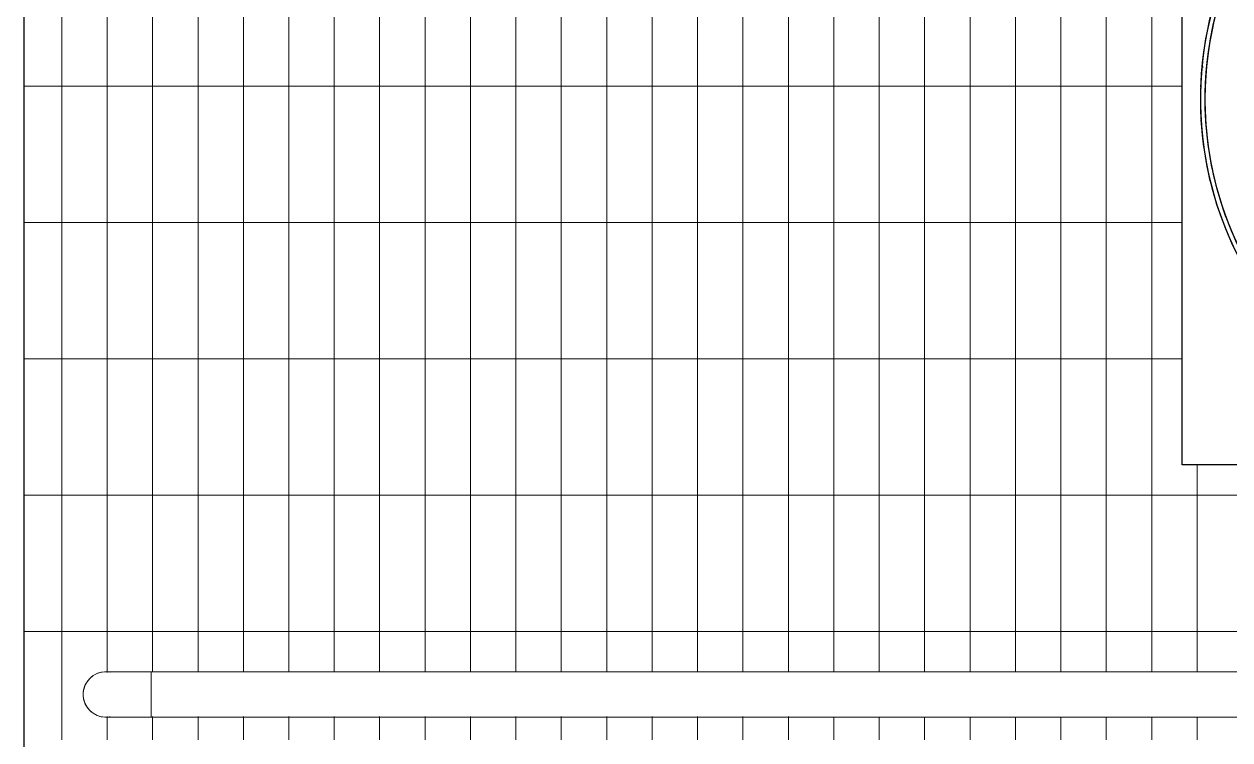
# Model space of a CAD drawing. Header units: millimetres. Extents: x -4391136 to -1798569, y -886572 to -291056.
# Drawn here: x -2556279 to -2554951, y -389611 to -388823 of the extents above; entities that cross this region are included whole.
import ezdxf

# ---------------------------------------------------------------- set-up
doc = ezdxf.new("R2010")
doc.units = ezdxf.units.MM
for name, color, linetype in [('_PP-Dim', 7, 'Continuous'), ('Xref-C-1-PP17-AR-2214-01-B$0$A-FLOR-E', 7, 'Continuous'), ('Xref-C-1-PP17-AR-2214-01-B$0$A-FLOR-HRAL', 7, 'Continuous'), ('Xref-C-1-PP17-AR-2214-01-B$0$A-FLOR-PATT', 7, 'Continuous'), ('Xref-C-1-PP17-AR-2214-01-B$0$A-GENM', 7, 'Continuous'), ('Xref-C-1-PP17-AR-2214-01-B$0$WALL-E', 7, 'Continuous')]:
    doc.layers.add(name, color=color, linetype=linetype)

# ---------------------------------------------------------------- blocks, each defined once
blk = doc.blocks.new('Xref-C-1-PP17-AR-2214-01-B$0$DPA_GM-Cage Ladder_No RC stand - H8700-19601082-ENTRANCE 2 - LOWER ROOF FLOOR PLAN01-flat-1')
at = {"layer": 'Xref-C-1-PP17-AR-2214-01-B$0$A-GENM', "color": 7}
for p, q in [((784.6502918563783, -502.0936116109369), (784.5333333332092, -503.3412686391966)), ((784.5333333332092, -503.3412686391966), (784.6502918563783, -502.0936116109369))]:
    blk.add_line(p, q, dxfattribs=at)
for centre, radius, start, end in [((820, -125), 380.0000000000003, 248.0685806827577, 111.9314193172423), ((820, -125), 375.0000000000003, 247.9210312052437, 112.0789687947563), ((820, -125), 380.0000000000004, 248.0685806827577, 0), ((820, -125), 375.0000000000003, 247.9210312052437, 0), ((820, -125), 375.0000000000003, 288.5563940130829, 294.0513824082926), ((820, -125), 374.9999999999999, 288.5563940130829, 294.0513824082926), ((820, -125), 375.0000000000003, 288.5563940130829, 294.0513824082926), ((820, -125), 374.9999999999999, 288.5563940130829, 294.0513824082926), ((820, -125), 375.0000000000003, 288.5563940130829, 294.0513824082926), ((820, -125), 374.9999999999999, 288.5563940130829, 294.0513824082926), ((820, -125), 375.0000000000003, 288.5563940130829, 294.0513824082926), ((820, -125), 374.9999999999999, 288.5563940130829, 294.0513824082926), ((820, -125), 380.0000000000003, 252.9268758233757, 257.7949372440729), ((820, -125), 379.9999999999999, 252.9268758233757, 257.7949372440729), ((820, -125), 380.0000000000003, 252.9268758233757, 257.7949372440729), ((820, -125), 379.9999999999999, 252.9268758233757, 257.7949372440729), ((820, -125), 380.0000000000003, 252.9268758233757, 257.7949372440729), ((820, -125), 380.0000000000001, 252.9268758233757, 257.7949372440729), ((820, -125), 380.0000000000003, 252.9268758233757, 257.7949372440729), ((820, -125), 380, 252.9268758233757, 257.7949372440729), ((820, -125), 375.0000000000002, 278.3501600756927, 283.7927086101114), ((820, -125), 375, 278.3501600756927, 283.7927086101114), ((820, -125), 375.0000000000002, 278.3501600756927, 283.7927086101114), ((820, -125), 374.9999999999999, 278.3501600756927, 283.7927086101114), ((820, -125), 375.0000000000003, 278.3501600756927, 283.7927086101114), ((820, -125), 375, 278.3501600756927, 283.7927086101114), ((820, -125), 375.0000000000002, 278.3501600756927, 283.7927086101114), ((820, -125), 374.9999999999999, 278.3501600756927, 283.7927086101114), ((820, -125), 379.9999999999999, 283.6860605084359, 288.4565617203556), ((820, -125), 380.0000000000003, 283.6860605084359, 288.4565617203556), ((820, -125), 380, 283.6860605084359, 288.4565617203556), ((820, -125), 380.0000000000002, 283.6860605084359, 288.4565617203556), ((820, -125), 380.0000000000001, 283.6860605084359, 288.4565617203556), ((820, -125), 380.0000000000003, 283.6860605084359, 288.4565617203556), ((820, -125), 380, 283.6860605084359, 288.4565617203556), ((820, -125), 380.0000000000003, 283.6860605084359, 288.4565617203556), ((820, -125), 374.9999999999999, 257.9376888048476, 263.3084180525482), ((820, -125), 375.0000000000001, 257.9376888048476, 263.3084180525482), ((820, -125), 374.9999999999999, 257.9376888048476, 263.3084180525482), ((820, -125), 375.0000000000002, 257.9376888048476, 263.3084180525482), ((820, -125), 375.0000000000001, 257.9376888048476, 263.3084180525482), ((820, -125), 375.0000000000002, 257.9376888048476, 263.3084180525482), ((820, -125), 374.9999999999999, 257.9376888048476, 263.3084180525482), ((820, -125), 375.0000000000002, 257.9376888048476, 263.3084180525482), ((820, -125), 380.0000000000002, 263.1731060491056, 264.6398318201869), ((820, -125), 380.0000000000001, 263.1731060491056, 264.6398318201869), ((820, -125), 380.0000000000002, 263.1731060491056, 264.6398318201869), ((820, -125), 380, 263.1731060491056, 264.6398318201869), ((820, -125), 380.0000000000003, 263.1731060491056, 264.6398318201869), ((820, -125), 380.0000000000001, 263.1731060491056, 264.6398318201869), ((820, -125), 380.0000000000002, 263.1731060491056, 268.0154889855961), ((820, -125), 380, 263.1731060491056, 268.0154889855961), ((820, -124.9999999999418), 380.0000000000002, 264.6445993907852, 266.8814791336472), ((820, -124.9999999999418), 380.0000000000001, 264.6445993907852, 266.8814791336472), ((820, -125), 380.0000000000002, 266.8780453949382, 268.0154889855961), ((820, -125), 380.0000000000001, 266.8780453949382, 268.0154889855961), ((820, -125), 380.0000000000001, 266.8780453949382, 268.0154889855961), ((820, -125), 380, 266.8780453949382, 268.0154889855961), ((820, -125), 380.0000000000002, 266.8780453949382, 268.0154889855961), ((820, -125), 380.0000000000001, 266.8780453949382, 268.0154889855961), ((820, -124.9999999999418), 375.0000000000001, 267.5457275215485, 268.5683548784309), ((820, -124.9999999999418), 375.0000000000002, 267.5457275215485, 268.5683548784309), ((820, -125), 375.0000000000002, 268.1439249946907, 273.5463501704449), ((820, -125), 375.0000000000001, 268.1439249946907, 273.5463501704449), ((820, -125), 375.0000000000001, 268.5716522453185, 273.5463501704449), ((820, -125), 375.0000000000002, 268.5716522453185, 273.5463501704449), ((820, -125), 375.0000000000001, 268.5716522453185, 273.5463501704449), ((820, -125), 375.0000000000001, 268.5716522453185, 273.5463501704449), ((820, -125), 375.0000000000001, 268.5716522453185, 273.5463501704449), ((820, -125), 375.0000000000001, 268.5716522453185, 273.5463501704449), ((820, -124.9999999999418), 380.0000000000001, 268.9005300679481, 275.3554006092148), ((820, -124.9999999999418), 380.0000000000002, 268.9005300679481, 275.3554006092148), ((820, -125), 380.0000000000001, 273.4253640237683, 278.2360304597347), ((820, -125), 380.0000000000002, 273.4253640237683, 278.2360304597347), ((820, -125), 380.0000000000001, 275.3502162187582, 278.2360304597347), ((820, -125), 380.0000000000002, 275.3502162187582, 278.2360304597347), ((820, -125), 380, 275.3502162187582, 278.2360304597347), ((820, -125), 380.0000000000002, 275.3502162187582, 278.2360304597347), ((820, -125), 380, 275.3502162187582, 278.2360304597347), ((820, -125), 380.0000000000002, 275.3502162187582, 278.2360304597347)]:
    blk.add_arc(centre, radius, start, end, dxfattribs=at)
blk = doc.blocks.new('Xref-C-1-PP17-AR-2214-01-B$0$Top Rail Type - Top Rail_Internal_-V11-ENTRANCE 2 - LOWER ROOF FLOOR PLAN01-flat-1')
at = {"layer": 'Xref-C-1-PP17-AR-2214-01-B$0$A-FLOR-HRAL', "color": 7, "lineweight": 9}
for p, q in [((-2733817.744708746, -509208.9466707953), (-2733817.744708746, -507248.9466707953)), ((-2733767.744708746, -509208.9466707953), (-2733767.744708746, -507248.9466707953)), ((-2733817.744708746, -509208.9466707953), (-2733767.744708746, -509208.9466707953))]:
    blk.add_line(p, q, dxfattribs=at)
blk = doc.blocks.new('Xref-C-1-PP17-AR-2214-01-B$0$Top Rail Type - Top Rail_Internal_-11482200-ENTRANCE 2 - LOWER ROOF FLOOR PLAN01-flat-1')
at = {"layer": 'Xref-C-1-PP17-AR-2214-01-B$0$A-FLOR-HRAL', "color": 7, "lineweight": 9}
for p, q in [((-2733817.744708749, -507248.9466707958), (-2733817.744708749, -509208.9466707958)), ((-2733767.744708749, -509208.9466707958), (-2733767.744708749, -507248.9466707958)), ((-2733768.596563089, -509208.9466707953), (-2733816.892854404, -509208.9466707953)), ((-2733816.892854404, -509208.9466707953), (-2733768.596563089, -509208.9466707953))]:
    blk.add_line(p, q, dxfattribs=at)
blk = doc.blocks.new('Xref-C-1-PP17-AR-2214-01-B$0$Railing - Post Start-V9-ENTRANCE 2 - LOWER ROOF FLOOR PLAN01-flat-2')
at = {"layer": 'Xref-C-1-PP17-AR-2214-01-B$0$A-FLOR-HRAL', "color": 7, "lineweight": 9}
for p, q in [((-50.00000000279397, 49.99999999941792), (-50.00000000279397, -5.820766091346741e-10)), ((-0.8518543429672718, 50.00000000005821), (-49.14814565703273, 50.00000000005821)), ((-49.14814565703273, 50.00000000005821), (-0.8518543429672718, 50.00000000005821)), ((-25, 50), (-49.14814565703273, 50)), ((-49.14814565703273, 50), (-25, 50)), ((-25, 50), (-0.8518543429672718, 50)), ((-0.8518543429672718, 50), (-25, 50)), ((-2.793967723846436e-09, -5.820766091346741e-10), (-2.793967723846436e-09, 24.53157560178079))]:
    blk.add_line(p, q, dxfattribs=at)
at = {"layer": 'Xref-C-1-PP17-AR-2214-01-B$0$A-FLOR-HRAL', "color": 7, "lineweight": 9, "flags": 128}
for points in [[(-50.00000000279397, 49.99999999941792), (-50.00000000279397, 48.00053329009097), (-50.00000000279397, 46.00426530092955), (-50.00000000279397, 44.01438963494729), (-50.00000000279397, 42.03408966871211), (-50.00000000279397, 40.06653345964151), (-50.00000000279397, 38.11486867803615), (-50.00000000279397, 36.1822175711859), (-50.00000000279397, 34.27167196857044), (-50.00000000279397, 32.38628833566327), (-50.00000000279397, 30.52908288396429), (-50.00000000279397, 28.70302674610866), (-50.00000000279397, 26.9110412223381), (-50.00000000279397, 25.15599310718244), (-50.00000000279397, 23.44069010333624), (-50.00000000279397, 21.76787632965716), (-50.00000000279397, 20.1402279312606), (-50.00000000279397, 18.56034879846266), (-50.00000000279397, 17.03076640079962), (-50.00000000279397, 15.55392774386564), (-50.00000000279397, 14.13219545444008), (-50.00000000279397, 12.76784400083125), (-50.00000000279397, 11.46305605443195), (-50.00000000279397, 10.21991899755085), (-50.00000000279397, 9.040421584330034), (-50.00000000279397, 7.926450758997817), (-50.00000000279397, 6.879788637219463), (-50.00000000279397, 5.902109655144159), (-50.00000000279397, 4.994977890572045), (-50.00000000279397, 4.159844560781494), (-50.00000000279397, 3.39804570103297), (-50.00000000279397, 2.710800026892684), (-50.00000000279397, 2.099206984916236), (-50.00000000279397, 1.564244993496686), (-50.00000000279397, 1.106769877602346), (-50.00000000279397, 0.7275134999654256), (-50.00000000279397, 0.4270825898274779), (-50.00000000279397, 0.2059577725012787), (-50.00000000279397, 0.06449280062224716), (-50.00000000279397, 0.002913987904321402), (-50.00000000279397, -6.402842700481415e-10)], [(-2.793967723846436e-09, -6.402842700481415e-10), (-2.793967723846436e-09, 0.03999466635286808), (-2.793967723846436e-09, 0.1599146842490882), (-2.793967723846436e-09, 0.3595682067098096), (-2.793967723846436e-09, 0.6386358306044713), (-2.793967723846436e-09, 0.9966711073066108), (-2.793967723846436e-09, 1.433101256785449), (-2.793967723846436e-09, 1.947228083852679), (-2.793967723846436e-09, 2.538229095283896), (-2.793967723846436e-09, 3.205158815486357), (-2.793967723846436e-09, 3.946950299257878), (-2.793967723846436e-09, 4.762416838377248), (-2.793967723846436e-09, 5.650253860396333), (-2.793967723846436e-09, 6.609041015501134), (-2.793967723846436e-09, 7.637244448706042), (-2.793967723846436e-09, 8.73321925388882), (-2.793967723846436e-09, 9.895212105184328), (-2.793967723846436e-09, 11.12136406183708), (-2.793967723846436e-09, 12.4097135423217), (-2.793967723846436e-09, 13.75819946231786), (-2.793967723846436e-09, 15.16466453205794), (-2.793967723846436e-09, 16.62685870734276), (-2.793967723846436e-09, 18.14244278945262), (-2.793967723846436e-09, 19.70899216720136), (-2.793967723846436e-09, 21.32400069577852), (-2.793967723846436e-09, 22.98488470597658), (-2.793967723846436e-09, 24.68898713774979), (-2.793967723846436e-09, 26.4335817907122), (-2.793967723846436e-09, 28.21587768557947), (-2.793967723846436e-09, 30.03302352910396), (-2.793967723846436e-09, 31.88211227557622), (-2.793967723846436e-09, 33.76018577744253), (-2.793967723846436e-09, 35.66423951782053), (-2.793967723846436e-09, 37.59122741676401), (-2.793967723846436e-09, 39.53806670481572), (-2.793967723846436e-09, 41.50164285441861), (-2.793967723846436e-09, 43.47881456249161), (-2.793967723846436e-09, 45.4664187761955), (-2.793967723846436e-09, 47.46127575275023), (-2.793967723846436e-09, 49.46019414649345), (-2.793967723846436e-09, 49.99999999941792)]]:
    blk.add_lwpolyline(points, dxfattribs=at)
at = {"layer": 'Xref-C-1-PP17-AR-2214-01-B$0$A-FLOR-HRAL', "color": 7, "lineweight": 9}
for points in [[(-49.53475117217749, 4.800623387622181), (-49.53475117217749, 4.800623387622181, 0.04814862949086881), (-50, 0)], [(-50, 0), (-50, 0, -0.04819398129461391), (-49.53475117217749, 4.800623387622181)], [(-0.4652488278225064, 4.800623387622181), (-0.4652488278225064, 4.800623387622181, -0.04814862949353235), (0, 0)], [(0, 0), (0, 0, 0.04819398129461391), (-0.4652488278225064, 4.800623387622181)]]:
    blk.add_lwpolyline(points, format="xyb", dxfattribs=at)
for radius, start, end in [(24.99999999999933, 170.7319285677985, 270), (25.00000000000918, 180, 0), (24.99999999999932, 270, 9.847347455583941)]:
    blk.add_arc((-25, 0), radius, start, end, dxfattribs=at)
blk = doc.blocks.new('Xref-C-1-PP17-AR-2214-01-B$0$Railing - Railing-11482197-ENTRANCE 2 - LOWER ROOF FLOOR PLAN01-flat-1')
at = {"layer": 'Xref-C-1-PP17-AR-2214-01-B$0$A-FLOR-HRAL', "color": 7, "lineweight": 9}
for p, q in [((-2733817.744708749, -507248.9466707958), (-2733817.744708749, -509208.9466707958)), ((-2733767.744708749, -509208.9466707958), (-2733767.744708749, -507248.9466707958)), ((-2733816.892854404, -509208.9466707953), (-2733768.596563089, -509208.9466707953)), ((-2733768.596563089, -509208.9466707953), (-2733816.892854404, -509208.9466707953))]:
    blk.add_line(p, q, dxfattribs=at)
at = {"color": 7}
blk.add_blockref('Xref-C-1-PP17-AR-2214-01-B$0$Railing - Post Start-V9-ENTRANCE 2 - LOWER ROOF FLOOR PLAN01-flat-2', (-2733767.744708746, -509258.9466707953), dxfattribs=at)
blk = doc.blocks.new('W-1-PP17-ENT2_REV00_20260526-152612_EX_LOPF-1')
at = {"layer": 'Xref-C-1-PP17-AR-2214-01-B$0$A-FLOR-PATT', "lineweight": 9}
h = blk.add_hatch(dxfattribs=at)
h.set_pattern_fill('ACET-2D-FP_10', angle=-89.99999999999999, style=0, pattern_type=2)
h.set_pattern_definition([(90, (496812.8656707951, -2854291.692708746), (-50.00000000000001, -1.722546424198833e-14), []), (180, (496812.8656707951, -2854291.692708746), (2.325468329556098e-14, -150), [])])
h.paths.add_polyline_path([(-12634.15626305388, -6356.408818391676), (-12635.00000000233, -6349.999999996333), (-12633.38361004647, -6341.683771622425), (-12629.091288344, -6334.164594369999), (-12624.4233451481, -6329.8251995389), (-12622.04479502654, -6328.223598660028), (-12610.00000000233, -6325.755791620875), (-12585.11016001133, -6324.999999996333), (-10545.43541859556, -6325.851854338835), (-10534.36440867186, -6330.755388752616), (-10530.21670755837, -6335.066431673768), (-10526.78810656443, -6341.269211062288), (-10525.84373695869, -6343.591181537195), (-10525.00000000233, -6349.999999996333), (-10527.51784815639, -6360.492540978419), (-10530.90871177102, -6365.835405766557), (-10535.57665450033, -6370.174800179491), (-10537.50000000233, -6371.650635090715), (-10550.00000000186, -6374.244208415097), (-10576.42888516188, -6374.999999995867), (-12614.56458146358, -6374.148145653366), (-12625.63559139566, -6369.244611191156), (-12630.01486414578, -6364.63177820394), (-12632.14548247121, -6361.305332752934)], flags=16)
h.paths.add_polyline_path([(-12247.83542993665, -4899.999999996799), (-12700.00000000233, -4899.999999996799), (-12700.00000000233, -6399.999999996333), (-10500.00000000233, -6399.999999996333), (-10500.00000000233, -4899.999999996799), (-10625.00000000233, -4899.999999996799), (-10625.00000000233, -6097.431148545875), (-11425.00000000233, -6097.431148545875), (-11425.00000000233, -4899.999999996799)])
at = {"layer": 'Xref-C-1-PP17-AR-2214-01-B$0$A-FLOR-E', "color": 7}
for p, q in [((-12700.00000000186, -10205.0088198926), (-12700.00000000186, -4899.999999999593)), ((-11425.00000000186, -6097.431148548669), (-11425.00000000186, -4899.999999999593)), ((-10625.00000000186, -6097.431148548669), (-11425.00000000186, -6097.431148548669))]:
    blk.add_line(p, q, dxfattribs=at)
at = {"layer": 'Xref-C-1-PP17-AR-2214-01-B$0$WALL-E', "color": 7}
blk.add_line((-12700.00000000186, -10205.0088198926), (-12700.00000000186, -4899.999999999593), dxfattribs=at)
at = {"color": 7, "rotation": 270}
for name, p in [('Xref-C-1-PP17-AR-2214-01-B$0$DPA_GM-Cage Ladder_No RC stand - H8700-19601082-ENTRANCE 2 - LOWER ROOF FLOOR PLAN01-flat-1', (-10900.00000000186, -4874.999999999593)), ('Xref-C-1-PP17-AR-2214-01-B$0$Railing - Railing-11482197-ENTRANCE 2 - LOWER ROOF FLOOR PLAN01-flat-1', (496648.9466707949, -2740142.744708746)), ('Xref-C-1-PP17-AR-2214-01-B$0$Top Rail Type - Top Rail_Internal_-V11-ENTRANCE 2 - LOWER ROOF FLOOR PLAN01-flat-1', (496648.9466707949, -2740142.744708746)), ('Xref-C-1-PP17-AR-2214-01-B$0$Top Rail Type - Top Rail_Internal_-11482200-ENTRANCE 2 - LOWER ROOF FLOOR PLAN01-flat-1', (496648.9466707949, -2740142.744708746))]:
    blk.add_blockref(name, p, dxfattribs=at)

msp = doc.modelspace()

# ---------------------------------------------------------------- block references
at = {"layer": '_PP-Dim', "color": 7}
msp.add_blockref('W-1-PP17-ENT2_REV00_20260526-152612_EX_LOPF-1', (-2543578.514610203, -383210.8748381315), dxfattribs=at)

doc.saveas('drawing.dxf')
